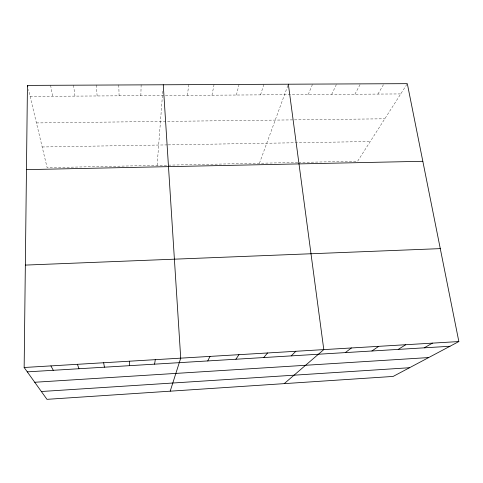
<?xml version="1.0" encoding="UTF-8"?>
<svg xmlns="http://www.w3.org/2000/svg" width="483" height="483" viewBox="0 0 483 483"><rect width="100%" height="100%" fill="white"/><g stroke="black" fill="none" stroke-linecap="round" stroke-linejoin="round"><path stroke-width="0.36" stroke-dasharray="2.42 1.81" d="M140.855 95.676L141.127 84.881M157.12 165.373L162.765 91.227M187.344 95.362L188.787 84.664M211.995 95.193L214.06 84.549M236.404 95.03L239.073 84.434M260.579 94.867L263.839 84.32M259.431 163.254L288.097 84.905M308.208 94.547L312.622 84.096M331.676 94.39L336.645 83.988M354.92 94.233L360.433 83.879M377.941 94.082L383.991 83.77M406.928 84.265L357.631 161.219L299.188 162.427M297.721 162.457L47.123 167.655L28.437 89.53M42.178 146.977L167.468 144.894M168.199 144.882L370.25 141.519M36.43 122.942L384.812 118.788M30.085 96.419L400.739 93.925M50.594 85.292L52.629 96.268M73.531 85.189L74.974 96.117M96.268 85.086L97.131 95.966M118.794 84.984L119.09 95.821"/><path stroke-width="0.72" d="M24.15 367.491L27.446 85.4L407.314 83.662L458.85 341.553L393.15 376.426L46.96 399.338L24.15 367.491L458.85 341.553M154.578 364.158L155.297 359.666M170.191 391.182L180.72 358.145L163.26 84.779M207.75 360.94L210.014 356.4M235.891 359.231L238.958 354.673M263.712 357.547L267.57 352.964M291.219 355.88L295.844 351.28M284.221 383.635L323.797 349.607L288.351 84.205M345.315 352.608L351.425 347.959M371.91 350.996L378.744 346.329M398.215 349.402L405.744 344.717M424.231 347.826L432.448 343.129M41.351 391.508L409.524 367.732M34.728 382.258L428.675 357.565M27.283 371.868L449.963 346.269M25.345 265.095L440.279 248.63M26.462 169.63L422.83 161.298M50.926 365.891L53.263 370.292M77.425 364.309L78.977 368.734M27.446 85.4L27.779 86.777M103.652 362.745L104.431 367.195M129.607 361.199L129.631 365.667"/></g></svg>
